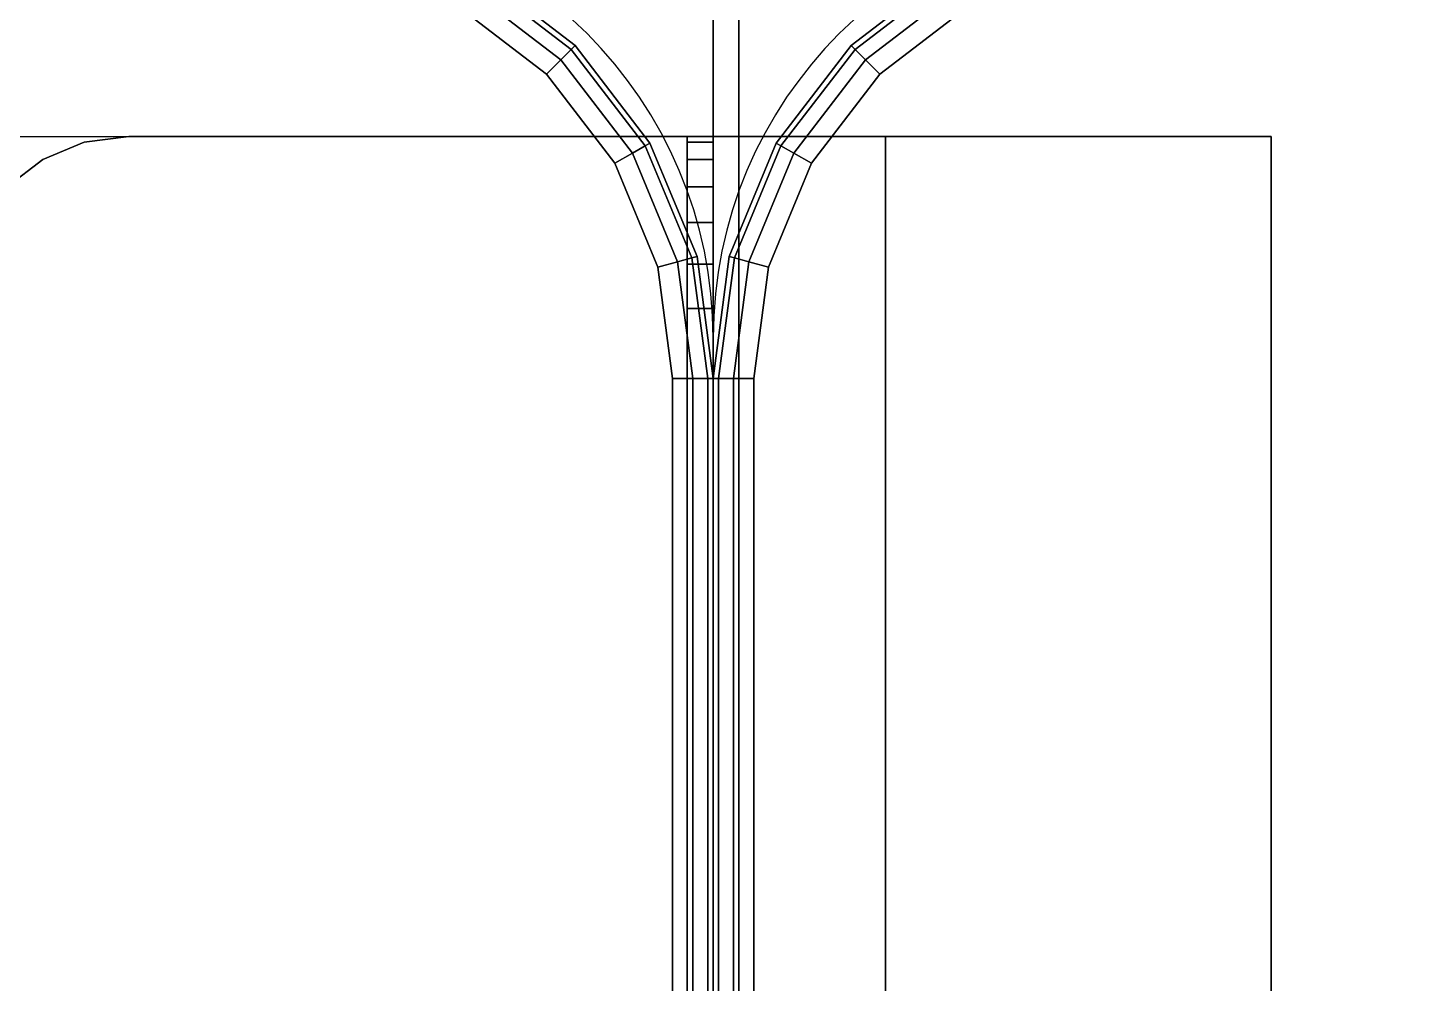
# Model space of a CAD drawing. Extents: x -170 to 1783, y -20 to 1205.
# Drawn here: x 214.642 to 218.669, y 975.286 to 978.062 of the extents above; entities that cross this region are included whole.
import ezdxf

# ---------------------------------------------------------------- set-up
doc = ezdxf.new("R2010")
doc.units = 0
doc.header["$LTSCALE"] = 96
doc.header["$MEASUREMENT"] = 0
for name, color, linetype in [('A-FURN-3-WKSF-BRACKET', 7, 'Continuous'), ('A-FURN-3-WKSF-TOP', 7, 'Continuous'), ('A-FURN-3-WKSF-TRIM', 7, 'Continuous'), ('A-FURN-P-WKSF', 7, 'Continuous'), ('A-FURN-P-WKSF-SUPPORT', 7, 'Continuous'), ('MAIN_WKSURF', 7, 'Continuous'), ('MAIN_WRKSFC-SUPP', 7, 'Continuous')]:
    doc.layers.add(name, color=color, linetype=linetype)

# ---------------------------------------------------------------- blocks, each defined once
blk = doc.blocks.new('EC-WS-424-T')
at = {"layer": 'A-FURN-3-WKSF-TOP', "color": 60, "linetype": 'Continuous'}
for points, invisible_edges in [([(46.632, -0.118, 29), (46.632, -23.882, 29), (1.368, -23.882, 29), (1.368, -0.118, 29)], 5), ([(1.368, -0.118, 27.75), (1.368, -23.882, 27.75), (46.632, -23.882, 27.75), (46.632, -0.118, 27.75)], 5), ([(46.632, -23.882, 29), (46.632, -0.118, 29), (46.9555, -0.1606, 29), (46.9555, -23.8394, 29)], 5), ([(46.632, -23.882, 27.75), (46.9555, -23.8394, 27.75), (46.9555, -0.1606, 27.75), (46.632, -0.118, 27.75)], 10), ([(46.9555, -23.8394, 29), (46.9555, -0.1606, 29), (47.257, -0.2855, 29), (47.257, -23.7145, 29)], 5), ([(46.9555, -23.8394, 27.75), (47.257, -23.7145, 27.75), (47.257, -0.2855, 27.75), (46.9555, -0.1606, 27.75)], 10), ([(47.257, -23.7145, 29), (47.257, -0.2855, 29), (47.5159, -0.4841, 29), (47.5159, -23.5159, 29)], 5), ([(47.257, -23.7145, 27.75), (47.5159, -23.5159, 27.75), (47.5159, -0.4841, 27.75), (47.257, -0.2855, 27.75)], 10), ([(47.5159, -23.5159, 29), (47.5159, -0.4841, 29), (47.7145, -0.743, 29), (47.7145, -23.257, 29)], 5), ([(47.5159, -23.5159, 27.75), (47.7145, -23.257, 27.75), (47.7145, -0.743, 27.75), (47.5159, -0.4841, 27.75)], 10), ([(47.7145, -23.257, 29), (47.7145, -0.743, 29), (47.8394, -1.0445, 29), (47.8394, -22.9555, 29)], 5), ([(47.7145, -23.257, 27.75), (47.8394, -22.9555, 27.75), (47.8394, -1.0445, 27.75), (47.7145, -0.743, 27.75)], 10), ([(47.8394, -22.9555, 29), (47.8394, -1.0445, 29), (47.882, -1.368, 29), (47.882, -22.632, 29)], 1), ([(47.8394, -22.9555, 27.75), (47.882, -22.632, 27.75), (47.882, -1.368, 27.75), (47.8394, -1.0445, 27.75)], 8)]:
    blk.add_3dface(points, dxfattribs=dict(at, invisible_edges=invisible_edges))
at = {"layer": 'A-FURN-3-WKSF-TRIM', "color": 40, "linetype": 'Continuous'}
for points in [[(47.882, -1.368, 29), (47.941, -1.368, 28.9842), (47.941, -22.632, 28.9842), (47.882, -22.632, 29)], [(47.941, -1.368, 27.7658), (47.882, -1.368, 27.75), (47.882, -22.632, 27.75), (47.941, -22.632, 27.7658)], [(47.941, -1.368, 28.9842), (47.9842, -1.368, 28.941), (47.9842, -22.632, 28.941), (47.941, -22.632, 28.9842)], [(47.9842, -1.368, 27.809), (47.941, -1.368, 27.7658), (47.941, -22.632, 27.7658), (47.9842, -22.632, 27.809)], [(47.9842, -1.368, 28.941), (48, -1.368, 28.882), (48, -22.632, 28.882), (47.9842, -22.632, 28.941)], [(48, -1.368, 27.868), (47.9842, -1.368, 27.809), (47.9842, -22.632, 27.809), (48, -22.632, 27.868)], [(48, -1.368, 28.882), (48, -1.368, 27.868), (48, -22.632, 27.868), (48, -22.632, 28.882)], [(47.882, -22.632, 29), (47.941, -22.632, 28.9842), (47.8964, -22.9708, 28.9842), (47.8394, -22.9555, 29)], [(47.941, -22.632, 27.7658), (47.882, -22.632, 27.75), (47.8394, -22.9555, 27.75), (47.8964, -22.9708, 27.7658)], [(47.941, -22.632, 28.9842), (47.9842, -22.632, 28.941), (47.9381, -22.982, 28.941), (47.8964, -22.9708, 28.9842)], [(47.9842, -22.632, 27.809), (47.941, -22.632, 27.7658), (47.8964, -22.9708, 27.7658), (47.9381, -22.982, 27.809)], [(47.9842, -22.632, 28.941), (48, -22.632, 28.882), (47.9534, -22.9861, 28.882), (47.9381, -22.982, 28.941)], [(48, -22.632, 27.868), (47.9842, -22.632, 27.809), (47.9381, -22.982, 27.809), (47.9534, -22.9861, 27.868)], [(48, -22.632, 28.882), (48, -22.632, 27.868), (47.9534, -22.9861, 27.868), (47.9534, -22.9861, 28.882)], [(47.8394, -22.9555, 29), (47.8964, -22.9708, 28.9842), (47.7656, -23.2865, 28.9842), (47.7145, -23.257, 29)], [(47.8964, -22.9708, 27.7658), (47.8394, -22.9555, 27.75), (47.7145, -23.257, 27.75), (47.7656, -23.2865, 27.7658)], [(47.8964, -22.9708, 28.9842), (47.9381, -22.982, 28.941), (47.803, -23.3081, 28.941), (47.7656, -23.2865, 28.9842)], [(47.9381, -22.982, 27.809), (47.8964, -22.9708, 27.7658), (47.7656, -23.2865, 27.7658), (47.803, -23.3081, 27.809)], [(47.9381, -22.982, 28.941), (47.9534, -22.9861, 28.882), (47.8167, -23.316, 28.882), (47.803, -23.3081, 28.941)], [(47.9534, -22.9861, 27.868), (47.9381, -22.982, 27.809), (47.803, -23.3081, 27.809), (47.8167, -23.316, 27.868)], [(47.9534, -22.9861, 28.882), (47.9534, -22.9861, 27.868), (47.8167, -23.316, 27.868), (47.8167, -23.316, 28.882)], [(47.7145, -23.257, 29), (47.7656, -23.2865, 28.9842), (47.5576, -23.5576, 28.9842), (47.5159, -23.5159, 29)], [(47.7656, -23.2865, 27.7658), (47.7145, -23.257, 27.75), (47.5159, -23.5159, 27.75), (47.5576, -23.5576, 27.7658)], [(47.7656, -23.2865, 28.9842), (47.803, -23.3081, 28.941), (47.5881, -23.5881, 28.941), (47.5576, -23.5576, 28.9842)], [(47.803, -23.3081, 27.809), (47.7656, -23.2865, 27.7658), (47.5576, -23.5576, 27.7658), (47.5881, -23.5881, 27.809)], [(47.803, -23.3081, 28.941), (47.8167, -23.316, 28.882), (47.5993, -23.5993, 28.882), (47.5881, -23.5881, 28.941)], [(47.8167, -23.316, 27.868), (47.803, -23.3081, 27.809), (47.5881, -23.5881, 27.809), (47.5993, -23.5993, 27.868)], [(47.8167, -23.316, 28.882), (47.8167, -23.316, 27.868), (47.5993, -23.5993, 27.868), (47.5993, -23.5993, 28.882)], [(47.5159, -23.5159, 29), (47.5576, -23.5576, 28.9842), (47.2865, -23.7656, 28.9842), (47.257, -23.7145, 29)], [(47.5576, -23.5576, 27.7658), (47.5159, -23.5159, 27.75), (47.257, -23.7145, 27.75), (47.2865, -23.7656, 27.7658)], [(47.5576, -23.5576, 28.9842), (47.5881, -23.5881, 28.941), (47.3081, -23.803, 28.941), (47.2865, -23.7656, 28.9842)], [(47.5881, -23.5881, 27.809), (47.5576, -23.5576, 27.7658), (47.2865, -23.7656, 27.7658), (47.3081, -23.803, 27.809)], [(47.5881, -23.5881, 28.941), (47.5993, -23.5993, 28.882), (47.316, -23.8167, 28.882), (47.3081, -23.803, 28.941)], [(47.5993, -23.5993, 27.868), (47.5881, -23.5881, 27.809), (47.3081, -23.803, 27.809), (47.316, -23.8167, 27.868)], [(47.5993, -23.5993, 28.882), (47.5993, -23.5993, 27.868), (47.316, -23.8167, 27.868), (47.316, -23.8167, 28.882)]]:
    blk.add_3dface(points, dxfattribs=at)
at = {"layer": 'A-FURN-P-WKSF', "color": 7, "linetype": 'Continuous'}
blk.add_line((48, -22.75), (48, -1.25), dxfattribs=at)
blk.add_arc((46.75, -22.75), 1.25, 270, 360, dxfattribs=at)
blk = doc.blocks.new('EC-WYC-64-2424-T')
at = {"layer": 'A-FURN-3-WKSF-TOP', "color": 60, "linetype": 'Continuous'}
for points, invisible_edges in [([(28.0666, -0.118, 29), (46.632, -0.118, 29), (46.632, -23.882, 29), (34.22, -23.882, 29)], 10), ([(28.0666, -0.118, 27.75), (34.22, -23.882, 27.75), (46.632, -23.882, 27.75), (46.632, -0.118, 27.75)], 5), ([(46.632, -23.882, 29), (46.632, -0.118, 29), (46.9555, -0.1606, 29), (46.9555, -23.8394, 29)], 5), ([(46.632, -23.882, 27.75), (46.9555, -23.8394, 27.75), (46.9555, -0.1606, 27.75), (46.632, -0.118, 27.75)], 10), ([(47.257, -0.2855, 29), (47.257, -23.7145, 29), (46.9555, -23.8394, 29), (46.9555, -0.1606, 29)], 5), ([(47.257, -0.2855, 27.75), (46.9555, -0.1606, 27.75), (46.9555, -23.8394, 27.75), (47.257, -23.7145, 27.75)], 10), ([(47.257, -23.7145, 29), (47.257, -0.2855, 29), (47.5159, -0.4841, 29), (47.5159, -23.5159, 29)], 5), ([(47.257, -23.7145, 27.75), (47.5159, -23.5159, 27.75), (47.5159, -0.4841, 27.75), (47.257, -0.2855, 27.75)], 10), ([(47.7145, -0.743, 29), (47.7145, -23.257, 29), (47.5159, -23.5159, 29), (47.5159, -0.4841, 29)], 5), ([(47.7145, -0.743, 27.75), (47.5159, -0.4841, 27.75), (47.5159, -23.5159, 27.75), (47.7145, -23.257, 27.75)], 10), ([(47.7145, -23.257, 29), (47.7145, -0.743, 29), (47.8394, -1.0445, 29), (47.8394, -22.9555, 29)], 5), ([(47.7145, -23.257, 27.75), (47.8394, -22.9555, 27.75), (47.8394, -1.0445, 27.75), (47.7145, -0.743, 27.75)], 10), ([(47.882, -1.368, 29), (47.882, -22.632, 29), (47.8394, -22.9555, 29), (47.8394, -1.0445, 29)], 4), ([(47.882, -1.368, 27.75), (47.8394, -1.0445, 27.75), (47.8394, -22.9555, 27.75), (47.882, -22.632, 27.75)], 2)]:
    blk.add_3dface(points, dxfattribs=dict(at, invisible_edges=invisible_edges))
at = {"layer": 'A-FURN-3-WKSF-TRIM', "color": 40, "linetype": 'Continuous'}
for points in [[(47.2865, -0.2344, 28.9842), (47.3081, -0.197, 28.941), (47.5881, -0.4119, 28.941), (47.5576, -0.4424, 28.9842)], [(47.3081, -0.197, 27.809), (47.2865, -0.2344, 27.7658), (47.5576, -0.4424, 27.7658), (47.5881, -0.4119, 27.809)], [(47.3081, -0.197, 28.941), (47.316, -0.1833, 28.882), (47.5993, -0.4007, 28.882), (47.5881, -0.4119, 28.941)], [(47.316, -0.1833, 27.868), (47.3081, -0.197, 27.809), (47.5881, -0.4119, 27.809), (47.5993, -0.4007, 27.868)], [(47.316, -0.1833, 28.882), (47.316, -0.1833, 27.868), (47.5993, -0.4007, 27.868), (47.5993, -0.4007, 28.882)], [(47.257, -0.2855, 29), (47.2865, -0.2344, 28.9842), (47.5576, -0.4424, 28.9842), (47.5159, -0.4841, 29)], [(47.2865, -0.2344, 27.7658), (47.257, -0.2855, 27.75), (47.5159, -0.4841, 27.75), (47.5576, -0.4424, 27.7658)], [(47.5881, -0.4119, 28.941), (47.5993, -0.4007, 28.882), (47.8167, -0.684, 28.882), (47.803, -0.6919, 28.941)], [(47.5993, -0.4007, 27.868), (47.5881, -0.4119, 27.809), (47.803, -0.6919, 27.809), (47.8167, -0.684, 27.868)], [(47.5993, -0.4007, 28.882), (47.5993, -0.4007, 27.868), (47.8167, -0.684, 27.868), (47.8167, -0.684, 28.882)], [(47.5159, -0.4841, 29), (47.5576, -0.4424, 28.9842), (47.7656, -0.7135, 28.9842), (47.7145, -0.743, 29)], [(47.5576, -0.4424, 27.7658), (47.5159, -0.4841, 27.75), (47.7145, -0.743, 27.75), (47.7656, -0.7135, 27.7658)], [(47.5576, -0.4424, 28.9842), (47.5881, -0.4119, 28.941), (47.803, -0.6919, 28.941), (47.7656, -0.7135, 28.9842)], [(47.5881, -0.4119, 27.809), (47.5576, -0.4424, 27.7658), (47.7656, -0.7135, 27.7658), (47.803, -0.6919, 27.809)], [(47.803, -0.6919, 28.941), (47.8167, -0.684, 28.882), (47.9534, -1.0139, 28.882), (47.9381, -1.018, 28.941)], [(47.8167, -0.684, 27.868), (47.803, -0.6919, 27.809), (47.9381, -1.018, 27.809), (47.9534, -1.0139, 27.868)], [(47.8167, -0.684, 28.882), (47.8167, -0.684, 27.868), (47.9534, -1.0139, 27.868), (47.9534, -1.0139, 28.882)], [(47.7145, -0.743, 29), (47.7656, -0.7135, 28.9842), (47.8964, -1.0292, 28.9842), (47.8394, -1.0445, 29)], [(47.7656, -0.7135, 27.7658), (47.7145, -0.743, 27.75), (47.8394, -1.0445, 27.75), (47.8964, -1.0292, 27.7658)], [(47.7656, -0.7135, 28.9842), (47.803, -0.6919, 28.941), (47.9381, -1.018, 28.941), (47.8964, -1.0292, 28.9842)], [(47.803, -0.6919, 27.809), (47.7656, -0.7135, 27.7658), (47.8964, -1.0292, 27.7658), (47.9381, -1.018, 27.809)], [(47.8394, -1.0445, 29), (47.8964, -1.0292, 28.9842), (47.941, -1.368, 28.9842), (47.882, -1.368, 29)], [(47.8964, -1.0292, 27.7658), (47.8394, -1.0445, 27.75), (47.882, -1.368, 27.75), (47.941, -1.368, 27.7658)], [(47.8964, -1.0292, 28.9842), (47.9381, -1.018, 28.941), (47.9842, -1.368, 28.941), (47.941, -1.368, 28.9842)], [(47.9381, -1.018, 27.809), (47.8964, -1.0292, 27.7658), (47.941, -1.368, 27.7658), (47.9842, -1.368, 27.809)], [(47.9381, -1.018, 28.941), (47.9534, -1.0139, 28.882), (48, -1.368, 28.882), (47.9842, -1.368, 28.941)], [(47.9534, -1.0139, 27.868), (47.9381, -1.018, 27.809), (47.9842, -1.368, 27.809), (48, -1.368, 27.868)], [(47.9534, -1.0139, 28.882), (47.9534, -1.0139, 27.868), (48, -1.368, 27.868), (48, -1.368, 28.882)], [(47.941, -1.368, 27.7658), (47.882, -1.368, 27.75), (47.882, -22.632, 27.75), (47.941, -22.632, 27.7658)], [(47.882, -1.368, 29), (47.941, -1.368, 28.9842), (47.941, -22.632, 28.9842), (47.882, -22.632, 29)], [(47.9842, -1.368, 27.809), (47.941, -1.368, 27.7658), (47.941, -22.632, 27.7658), (47.9842, -22.632, 27.809)], [(47.941, -1.368, 28.9842), (47.9842, -1.368, 28.941), (47.9842, -22.632, 28.941), (47.941, -22.632, 28.9842)], [(48, -1.368, 27.868), (47.9842, -1.368, 27.809), (47.9842, -22.632, 27.809), (48, -22.632, 27.868)], [(47.9842, -1.368, 28.941), (48, -1.368, 28.882), (48, -22.632, 28.882), (47.9842, -22.632, 28.941)], [(48, -1.368, 28.882), (48, -1.368, 27.868), (48, -22.632, 27.868), (48, -22.632, 28.882)]]:
    blk.add_3dface(points, dxfattribs=at)
at = {"layer": 'A-FURN-P-WKSF', "color": 7, "linetype": 'Continuous'}
blk.add_line((48, -22.75), (48, -1.25), dxfattribs=at)
blk.add_arc((46.75, -1.25), 1.25, 0, 90, dxfattribs=at)
blk = doc.blocks.new('EC-JUS-CANT-SHD-CL')
at = {"layer": 'A-FURN-3-WKSF-BRACKET', "color": 30, "linetype": 'Continuous'}
for points in [[(0, 0, 28), (0.075, 0, 28), (0.075, -0.665, 28), (0, -0.665, 28)], [(0, -0.665, 19.075), (0.075, -0.665, 19.075), (0.075, 0, 19.075), (0, 0, 19.075)], [(-1.8254, -0.682, 28.075), (-1.946, -0.732, 28.075), (-1.946, -0.732, 28), (-1.8254, -0.682, 28)], [(-1.696, -0.665, 28.075), (-1.8254, -0.682, 28.075), (-1.8254, -0.682, 28), (-1.696, -0.665, 28)], [(-1.696, -0.665, 28.075), (-1.696, -0.665, 28), (-0.075, -0.665, 28), (0, -0.665, 28.075)], [(-0.075, -0.665, 27.2), (0, -0.665, 27.2), (0, -0.665, 28.075), (-0.075, -0.665, 28)], [(-0.075, -0.665, 27.2), (-0.075, -0.682, 27.0706), (0, -0.682, 27.0706), (0, -0.665, 27.2)], [(-0.075, -0.682, 27.0706), (-0.075, -0.732, 26.95), (0, -0.732, 26.95), (0, -0.682, 27.0706)], [(0, -0.665, 28.075), (1.62, -0.665, 28.075), (1.62, -15.915, 28.075), (0, -15.915, 28.075)], [(0, -0.665, 28.075), (0.075, -0.665, 28), (1.62, -0.665, 28), (1.62, -0.665, 28.075)], [(0, -15.915, 28.075), (0.075, -15.915, 28), (0.075, -0.665, 28), (0, -0.665, 28.075)], [(0, -15.915, 27.487), (0.075, -15.915, 27.487), (0.075, -0.665, 19.075), (0, -0.665, 19.075)], [(0.075, -15.915, 28), (1.62, -15.915, 28), (1.62, -0.665, 28), (0.075, -0.665, 28)], [(0.075, -15.915, 27.562), (0.5, -15.915, 27.562), (0.5, -0.665, 19.15), (0.075, -0.665, 19.15)], [(0.075, -0.665, 19.075), (0.5, -0.665, 19.075), (0.5, -15.915, 27.487), (0.075, -15.915, 27.487)], [(0.075, -0.665, 19.075), (0.075, -0.665, 19.15), (0.5, -0.665, 19.15), (0.5, -0.665, 19.075)], [(0.5, -0.665, 19.075), (0.5, -0.665, 19.15), (0.5, -15.915, 27.562), (0.5, -15.915, 27.487)], [(1.62, -0.665, 28.075), (1.62, -0.665, 28), (1.62, -15.915, 28), (1.62, -15.915, 28.075)], [(-1.946, -0.732, 28.075), (-2.0496, -0.8114, 28.075), (-2.0496, -0.8114, 28), (-1.946, -0.732, 28)], [(-0.075, -0.732, 26.95), (-0.075, -0.8114, 26.8464), (0, -0.8114, 26.8464), (0, -0.732, 26.95)], [(-0.075, -0.8114, 26.8464), (-0.075, -0.915, 26.767), (0, -0.915, 26.767), (0, -0.8114, 26.8464)], [(-0.075, -0.915, 26.767), (-0.075, -1.0356, 26.717), (0, -1.0356, 26.717), (0, -0.915, 26.767)], [(-0.075, -1.0356, 26.717), (-0.075, -1.165, 26.7), (0, -1.165, 26.7), (0, -1.0356, 26.717)], [(-0.075, -6.473, 26.7), (0, -6.473, 26.7), (0, -1.165, 26.7), (-0.075, -1.165, 26.7)]]:
    blk.add_3dface(points, dxfattribs=at)
for points, invisible_edges in [([(0, 0, 28), (0, -0.665, 28), (0, 0, 19.075)], 2), ([(0, -0.665, 28.075), (0, -0.665, 19.075), (0, 0, 19.075)], 13), ([(0.075, 0, 19.075), (0.075, -0.665, 28), (0.075, 0, 28)], 1), ([(0.075, -0.665, 28), (0.075, 0, 19.075), (0.075, -0.665, 19.075)], 13), ([(-1.8254, -6.956, 28.075), (-1.946, -6.906, 28.075), (-1.946, -0.732, 28.075), (-1.8254, -0.682, 28.075)], 10), ([(-1.8254, -0.682, 28), (-1.946, -0.732, 28), (-1.946, -6.906, 28), (-1.8254, -6.956, 28)], 10), ([(-1.696, -6.973, 28.075), (-1.8254, -6.956, 28.075), (-1.8254, -0.682, 28.075), (-1.696, -0.665, 28.075)], 10), ([(-1.696, -0.665, 28), (-1.8254, -0.682, 28), (-1.8254, -6.956, 28), (-1.696, -6.973, 28)], 10), ([(0, -6.973, 28.075), (-1.696, -6.973, 28.075), (-1.696, -0.665, 28.075), (0, -0.665, 28.075)], 2), ([(-1.696, -0.665, 28), (-1.696, -6.973, 28), (-0.075, -6.973, 28), (-0.075, -0.665, 28)], 1), ([(-0.075, -6.973, 28), (-0.075, -6.973, 27.2), (-0.075, -0.665, 27.2), (-0.075, -0.665, 28)], 2), ([(-0.075, -6.973, 27.2), (-0.075, -6.956, 27.0706), (-0.075, -0.682, 27.0706), (-0.075, -0.665, 27.2)], 10), ([(-0.075, -6.956, 27.0706), (-0.075, -6.906, 26.95), (-0.075, -0.732, 26.95), (-0.075, -0.682, 27.0706)], 10), ([(0, -1.203, 25.2747), (0, -1.1832, 25.2564), (0, -1.1664, 25.2353), (0, -0.665, 28.075)], 12), ([(0, -1.1664, 25.2353), (0, -1.1529, 25.212), (0, -1.143, 25.1869), (0, -0.665, 28.075)], 12), ([(0, -1.143, 25.1869), (0, -1.137, 25.1607), (0, -1.135, 25.1338), (0, -0.665, 28.075)], 12), ([(0, -2.8238, 26.5573), (0, -2.8061, 26.5475), (0, -2.7897, 26.5359), (0, -0.665, 28.075)], 12), ([(0, -1.3014, 24.1367), (0, -1.3678, 24.1441), (0, -1.427, 24.1753), (0, -0.665, 19.075)], 12), ([(0, -1.183, 24.1939), (0, -1.2368, 24.1541), (0, -1.3014, 24.1367), (0, -0.665, 19.075)], 12), ([(0, -1.135, 24.3162), (0, -1.1474, 24.2505), (0, -1.183, 24.1939), (0, -0.665, 19.075)], 12), ([(0, -0.665, 28.075), (0, -1.135, 25.1338), (0, -1.135, 24.3162), (0, -0.665, 19.075)], 13), ([(0, -15.915, 27.487), (0, -3.9302, 26.575), (0, -2.9017, 26.575), (0, -0.665, 28.075)], 13), ([(0, -0.665, 19.075), (0, -1.427, 24.1753), (0, -4.0422, 26.2541), (0, -15.915, 27.487)], 5), ([(0, -2.8617, 26.5705), (0, -2.8424, 26.5649), (0, -2.8238, 26.5573), (0, -0.665, 28.075)], 12), ([(0, -2.9017, 26.575), (0, -2.8816, 26.5739), (0, -2.8617, 26.5705), (0, -0.665, 28.075)], 12), ([(0, -2.7897, 26.5359), (0, -1.203, 25.2747), (0, -0.665, 28.075)], 14), ([(0, -15.915, 28.075), (0, -15.915, 27.487), (0, -0.665, 28.075)], 2), ([(0.075, -1.203, 25.2747), (0.075, -0.665, 28), (0.075, -1.1664, 25.2353), (0.075, -1.1832, 25.2564)], 3), ([(0.075, -1.1664, 25.2353), (0.075, -0.665, 28), (0.075, -1.143, 25.1869), (0.075, -1.1529, 25.212)], 3), ([(0.075, -1.143, 25.1869), (0.075, -0.665, 28), (0.075, -1.135, 25.1338), (0.075, -1.137, 25.1607)], 3), ([(0.075, -2.8238, 26.5573), (0.075, -0.665, 28), (0.075, -2.7897, 26.5359), (0.075, -2.8061, 26.5475)], 3), ([(0.075, -1.135, 24.3162), (0.075, -0.665, 19.075), (0.075, -1.183, 24.1939), (0.075, -1.1474, 24.2505)], 3), ([(0.075, -1.183, 24.1939), (0.075, -0.665, 19.075), (0.075, -1.3014, 24.1367), (0.075, -1.2368, 24.1541)], 3), ([(0.075, -1.3014, 24.1367), (0.075, -0.665, 19.075), (0.075, -1.427, 24.1753), (0.075, -1.3678, 24.1441)], 3), ([(0.075, -0.665, 28), (0.075, -0.665, 19.075), (0.075, -1.135, 24.3162), (0.075, -1.135, 25.1338)], 11), ([(0.075, -0.665, 19.075), (0.075, -15.915, 27.487), (0.075, -4.0422, 26.2541), (0.075, -1.427, 24.1753)], 10), ([(0.075, -15.915, 27.487), (0.075, -0.665, 28), (0.075, -2.9017, 26.575), (0.075, -3.9302, 26.575)], 11), ([(0.075, -2.9017, 26.575), (0.075, -0.665, 28), (0.075, -2.8617, 26.5705), (0.075, -2.8816, 26.5739)], 3), ([(0.075, -2.8617, 26.5705), (0.075, -0.665, 28), (0.075, -2.8238, 26.5573), (0.075, -2.8424, 26.5649)], 3), ([(0.075, -2.7897, 26.5359), (0.075, -0.665, 28), (0.075, -1.203, 25.2747)], 3), ([(0.075, -15.915, 28), (0.075, -0.665, 28), (0.075, -15.915, 27.487)], 2), ([(-1.946, -6.906, 28.075), (-2.0496, -6.8266, 28.075), (-2.0496, -0.8114, 28.075), (-1.946, -0.732, 28.075)], 10), ([(-1.946, -0.732, 28), (-2.0496, -0.8114, 28), (-2.0496, -6.8266, 28), (-1.946, -6.906, 28)], 10), ([(-0.075, -6.906, 26.95), (-0.075, -6.8266, 26.8464), (-0.075, -0.8114, 26.8464), (-0.075, -0.732, 26.95)], 10), ([(-0.075, -6.8266, 26.8464), (-0.075, -6.723, 26.767), (-0.075, -0.915, 26.767), (-0.075, -0.8114, 26.8464)], 10), ([(-0.075, -6.723, 26.767), (-0.075, -6.6024, 26.717), (-0.075, -1.0356, 26.717), (-0.075, -0.915, 26.767)], 10), ([(-0.075, -6.6024, 26.717), (-0.075, -6.473, 26.7), (-0.075, -1.165, 26.7), (-0.075, -1.0356, 26.717)], 8), ([(0.075, -1.135, 24.3162), (0.075, -1.1474, 24.2505), (0, -1.1474, 24.2505), (0, -1.135, 24.3162)], 10), ([(0, -1.137, 25.1607), (0.075, -1.137, 25.1607), (0.075, -1.135, 25.1338), (0, -1.135, 25.1338)], 5), ([(0, -1.135, 25.1338), (0.075, -1.135, 25.1338), (0.075, -1.135, 24.3162), (0, -1.135, 24.3162)], 5), ([(0, -1.143, 25.1869), (0.075, -1.143, 25.1869), (0.075, -1.137, 25.1607), (0, -1.137, 25.1607)], 5), ([(0, -1.1529, 25.212), (0.075, -1.1529, 25.212), (0.075, -1.143, 25.1869), (0, -1.143, 25.1869)], 5), ([(0.075, -1.1474, 24.2505), (0.075, -1.183, 24.1939), (0, -1.183, 24.1939), (0, -1.1474, 24.2505)], 10), ([(0, -1.1664, 25.2353), (0.075, -1.1664, 25.2353), (0.075, -1.1529, 25.212), (0, -1.1529, 25.212)], 5), ([(0, -1.1832, 25.2564), (0.075, -1.1832, 25.2564), (0.075, -1.1664, 25.2353), (0, -1.1664, 25.2353)], 5), ([(0.075, -1.183, 24.1939), (0.075, -1.2368, 24.1541), (0, -1.2368, 24.1541), (0, -1.183, 24.1939)], 10), ([(0, -1.203, 25.2747), (0.075, -1.203, 25.2747), (0.075, -1.1832, 25.2564), (0, -1.1832, 25.2564)], 5), ([(0, -2.7897, 26.5359), (0.075, -2.7897, 26.5359), (0.075, -1.203, 25.2747), (0, -1.203, 25.2747)], 5), ([(0.075, -1.2368, 24.1541), (0.075, -1.3014, 24.1367), (0, -1.3014, 24.1367), (0, -1.2368, 24.1541)], 10), ([(0.075, -1.3014, 24.1367), (0.075, -1.3678, 24.1441), (0, -1.3678, 24.1441), (0, -1.3014, 24.1367)], 10), ([(0.075, -1.3678, 24.1441), (0.075, -1.427, 24.1753), (0, -1.427, 24.1753), (0, -1.3678, 24.1441)], 10), ([(0, -1.427, 24.1753), (0.075, -1.427, 24.1753), (0.075, -4.0422, 26.2541), (0, -4.0422, 26.2541)], 5), ([(0, -2.8061, 26.5475), (0.075, -2.8061, 26.5475), (0.075, -2.7897, 26.5359), (0, -2.7897, 26.5359)], 5), ([(0, -2.8238, 26.5573), (0.075, -2.8238, 26.5573), (0.075, -2.8061, 26.5475), (0, -2.8061, 26.5475)], 5), ([(0, -2.8424, 26.5649), (0.075, -2.8424, 26.5649), (0.075, -2.8238, 26.5573), (0, -2.8238, 26.5573)], 5), ([(0, -2.8617, 26.5705), (0.075, -2.8617, 26.5705), (0.075, -2.8424, 26.5649), (0, -2.8424, 26.5649)], 5), ([(0, -2.8816, 26.5739), (0.075, -2.8816, 26.5739), (0.075, -2.8617, 26.5705), (0, -2.8617, 26.5705)], 5), ([(0, -2.9017, 26.575), (0.075, -2.9017, 26.575), (0.075, -2.8816, 26.5739), (0, -2.8816, 26.5739)], 5), ([(0, -3.9302, 26.575), (0.075, -3.9302, 26.575), (0.075, -2.9017, 26.575), (0, -2.9017, 26.575)], 5)]:
    blk.add_3dface(points, dxfattribs=dict(at, invisible_edges=invisible_edges))
at = {"layer": 'A-FURN-P-WKSF-SUPPORT', "color": 212, "linetype": 'Continuous'}
for p, q in [((0, -15.915), (0, 0)), ((-2.196, -0.665), (1.62, -0.665)), ((1.62, -0.665), (1.62, -15.915))]:
    blk.add_line(p, q, dxfattribs=at)

msp = doc.modelspace()

# ---------------------------------------------------------------- block references
at = {"layer": 'MAIN_WKSURF', "color": 47, "linetype": 'Continuous'}
msp.add_blockref('EC-WYC-64-2424-T', (168.63112, 978.41082), dxfattribs=at)
at = {"layer": 'MAIN_WKSURF', "color": 47, "linetype": 'Continuous', "rotation": 180}
msp.add_blockref('EC-WS-424-T', (264.63112, 954.41082), dxfattribs=at)
at = {"layer": 'MAIN_WRKSFC-SUPP', "color": 47, "linetype": 'Continuous'}
msp.add_blockref('EC-JUS-CANT-SHD-CL', (216.63112, 978.41082), dxfattribs=at)

doc.saveas('drawing.dxf')
